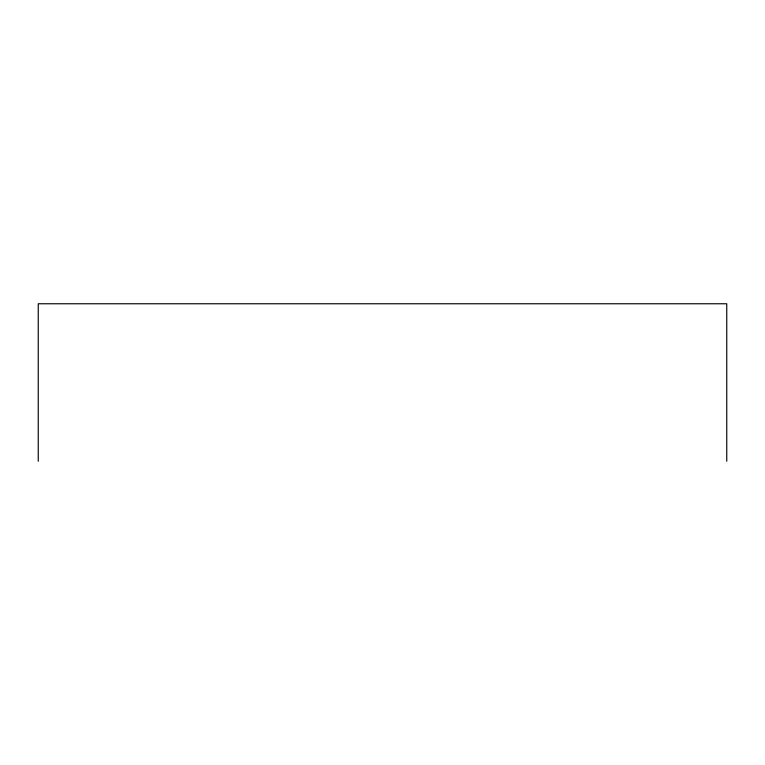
<?xml version="1.0" encoding="UTF-8"?>
<svg xmlns="http://www.w3.org/2000/svg" width="765" height="765" viewBox="0 0 765 765"><rect width="100%" height="100%" fill="white"/><g stroke="black" fill="none" stroke-linecap="round" stroke-linejoin="round"><path stroke-width="1.15" d="M726.75 461.238L726.75 303.762L38.25 303.762L38.25 461.238"/></g></svg>
